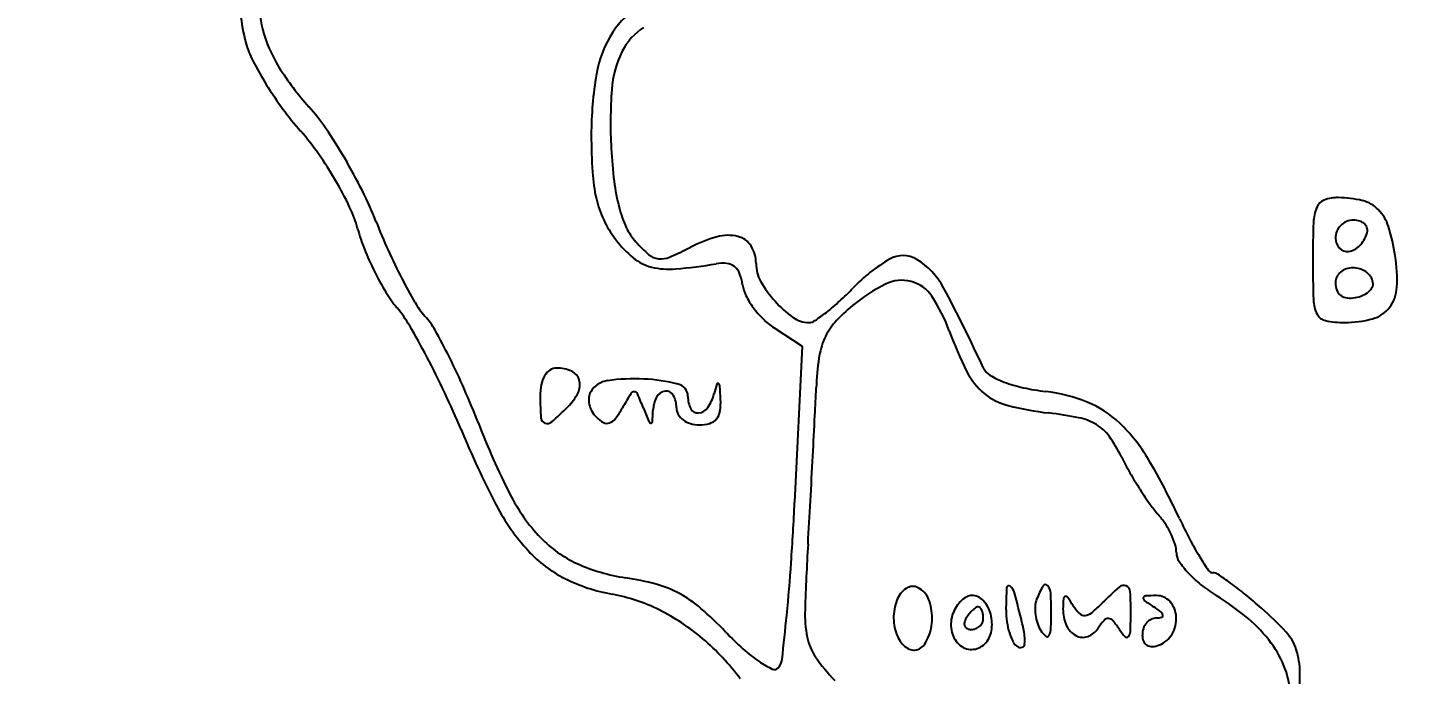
# Model space of a CAD drawing. Header units: millimetres. Extents: x 56222 to 3066687, y -650199 to -121287.
# Drawn here: x 135206.21 to 135214.19, y -182856.31 to -182852.57 of the extents above; entities that cross this region are included whole.
import ezdxf
from ezdxf import colors
from ezdxf.entities.mleader import LeaderData, LeaderLine
from ezdxf.math import Vec2, Vec3

# ---------------------------------------------------------------- set-up
doc = ezdxf.new("R2010")
doc.units = ezdxf.units.MM
doc.header["$MEASUREMENT"] = 0
doc.layers.add('Text', color=7, linetype='Continuous', lineweight=15)
doc.styles.add('style4', font='ARIALN.TTF')

msp = doc.modelspace()

# ---------------------------------------------------------------- linework, layer by layer
for p, q in [((135210.5247, -182854.306), (135210.6863, -182854.4119)), ((135210.6863, -182854.4119), (135210.6437, -182855.3115))]:
    msp.add_line(p, q)
for centre, radius, start, end in [((135208.0251, -182852.4613), 0.4701, 171.49502, 194.74781), ((135209.9523, -182852.8314), 0.4269, 117.46581, 147.30032), ((135208.3913, -182852.4084), 0.9507, 185.08036, 195.4356), ((135208.3475, -182852.3765), 0.8034, 194.74775, 211.94196), ((135210.1413, -182852.9527), 0.6515, 147.30032, 170.31105), ((135209.9497, -182852.8595), 0.3364, 121.96696, 153.68827), ((135207.9987, -182852.5169), 0.5434, 195.43555, 207.2779), ((135209.2772, -182851.8576), 1.9819, 207.27794, 211.79936), ((135210.1845, -182852.9757), 0.5984, 153.68826, 175.80905), ((135209.0442, -182851.9421), 1.6245, 211.94196, 222.09592), ((135211.5495, -182853.1931), 2.08, 170.31111, 180), ((135209.4843, -182851.7292), 2.2256, 211.79934, 216.21997), ((135212.2527, -182853.1272), 2.6721, 175.80902, 183.0939), ((135209.159, -182851.9674), 1.8224, 216.21999, 221.35535), ((135206.9887, -182853.7991), 1.1457, 34.15373, 42.09587), ((135206.6485, -182854.1772), 1.5222, 35.07045, 41.35537), ((135205.4069, -182854.8722), 3.0571, 30.33626, 34.15364), ((135212.8939, -182853.1931), 3.4245, 180, 183.60682), ((135206.0955, -182854.5655), 2.1979, 30.29815, 35.07043), ((135205.2363, -182854.9721), 3.2548, 26.57153, 30.33621), ((135212.3104, -182853.1241), 2.7299, 183.09387, 187.09111), ((135210.4133, -182853.3495), 0.9389, 183.60682, 193.05366), ((135206.2351, -182854.4839), 2.0362, 25.43529, 30.29806), ((135210.7358, -182853.32), 1.1432, 187.09105, 194.7507), ((135206.2418, -182854.4692), 2.1306, 21.4, 26.57156), ((135210.0795, -182853.4269), 0.5963, 193.05369, 205.42306), ((135213.7273, -182853.6386), 0.0741, 109.9339, 157.69493), ((135213.7817, -182853.7886), 0.2337, 89.61002, 109.93393), ((135213.7792, -182854.1576), 0.6026, 76.13913, 89.6101), ((135213.8779, -182853.7578), 0.1909, 44.41542, 76.1392), ((135207.407, -182853.9266), 0.7385, 15.07069, 25.4353), ((135210.3336, -182853.4259), 0.7273, 194.75068, 204.43912), ((135213.8978, -182853.7086), 0.2584, 157.69498, 177.92498), ((135213.8398, -182853.7952), 0.2442, 17.37294, 44.41547), ((135209.1348, -182853.4613), 1.0509, 195.07064, 201.84676), ((135211.4708, -182852.4199), 3.4856, 201.40002, 204.38565), ((135210.1291, -182853.4033), 0.6512, 205.42307, 217.00163), ((135209.9671, -182853.5924), 0.3246, 204.43898, 222.14473), ((135219.5905, -182853.9148), 5.9548, 177.92502, 179.99999), ((135213.8714, -182853.7897), 0.1046, 134.99995, 157.37592), ((135213.8714, -182853.7897), 0.1046, 112.62408, 135.00005), ((135213.8708, -182853.7883), 0.1031, 90, 112.62406), ((135213.8708, -182853.8098), 0.1246, 72.36582, 90.00004), ((135213.8876, -182853.7571), 0.0693, 44.99994, 72.36584), ((135213.9004, -182853.7442), 0.051, 12.10422, 45.00004), ((135213.8952, -182853.7453), 0.0564, 341.56505, 12.10409), ((135212.9475, -182854.0743), 1.1791, 8.95939, 17.37305), ((135210.1269, -182853.405), 0.6484, 217.00163, 230.17681), ((135210.3422, -182853.2529), 0.8306, 222.14467, 229.47122), ((135210.4129, -182854.5611), 0.8095, 105.55099, 117.34441), ((135210.2596, -182854.0102), 0.2377, 76.18752, 105.55099), ((135210.2868, -182853.8996), 0.1238, 31.93992, 76.18758), ((135213.87, -182853.7891), 0.1031, 157.37594, 180), ((135213.8509, -182853.7891), 0.084, 179.99999, 223.19199), ((135213.7754, -182853.7054), 0.1826, 315.71951, 341.56506), ((135209.7752, -182853.2046), 1.7408, 201.84667, 206.48974), ((135211.4281, -182852.4393), 3.4388, 204.38555, 207.40166), ((135209.8676, -182853.8081), 0.1002, 229.47122, 264.23506), ((135209.8707, -182853.7773), 0.1311, 264.23502, 292.99208), ((135209.2448, -182852.3022), 1.7335, 292.9921, 297.34445), ((135210.2294, -182853.9354), 0.1915, 359.99997, 31.94), ((135211.2694, -182854.0425), 0.1537, 58.47771, 120.33775), ((135213.834, -182853.805), 0.0608, 223.19186, 278.13014), ((135213.8269, -182853.7556), 0.1107, 278.1301, 315.7194), ((135213.2542, -182854.026), 0.8686, 356.98813, 8.95938), ((135209.7127, -182853.2358), 1.6709, 206.4897, 211.18157), ((135209.8773, -182853.7043), 0.2587, 230.17678, 256.34586), ((135209.9189, -182853.5333), 0.4346, 256.34583, 275.0097), ((135209.689, -182850.9112), 3.0668, 275.00969, 279.4239), ((135210.2277, -182854.1568), 0.2232, 83.63486, 99.42393), ((135210.2429, -182854.0203), 0.0859, 51.42364, 83.63491), ((135210.2372, -182854.0275), 0.0951, 21.22105, 51.42366), ((135210.6289, -182853.9354), 0.2081, 179.99998, 209.33978), ((135211.6824, -182854.7482), 0.9713, 120.33779, 136.22699), ((135211.1258, -182854.2766), 0.4283, 28.13839, 58.47771), ((135220.6719, -182853.9148), 7.0362, 179.99999, 181.87925), ((135213.8672, -182854.0733), 0.1133, 90.23755, 128.96537), ((135213.8673, -182854.0936), 0.1336, 55.31115, 90.23756), ((135211.0541, -182852.6332), 3.0175, 207.40159, 210.39432), ((135210.054, -182854.0986), 0.2916, 8.11733, 21.22124), ((135210.5445, -182854.0287), 0.2039, 188.11722, 206.54338), ((135211.0184, -182853.7165), 0.6549, 209.33984, 221.82757), ((135211.616, -182854.9505), 1.0021, 116.53003, 129.50511), ((135211.2624, -182854.2423), 0.2106, 75.28377, 116.52996), ((135211.2634, -182854.2387), 0.2069, 33.55411, 75.28372), ((135213.8451, -182854.046), 0.0782, 128.96534, 180.00002), ((135213.8902, -182854.046), 0.1233, 179.99996, 200.63649), ((135213.8875, -182854.0644), 0.098, 11.30528, 55.31117), ((135213.9447, -182854.0529), 0.0397, 332.03565, 11.30531), ((135208.8979, -182853.7288), 0.7186, 211.18163, 219.99647), ((135210.7944, -182853.9038), 0.4832, 206.54338, 216.21214), ((135209.72, -182852.8681), 1.7463, 312.64694, 316.22695), ((135210.6322, -182854.6573), 0.9642, 20.22543, 33.55411), ((135203.7414, -182858.2259), 8.8024, 24.76804, 28.13839), ((135213.8375, -182854.0659), 0.067, 200.63652, 233.19036), ((135213.8419, -182854.06), 0.0743, 233.19038, 263.73437), ((135213.8513, -182853.9742), 0.1607, 263.73444, 280.90062), ((135213.8426, -182853.9289), 0.2068, 280.90073, 293.38275), ((135213.8706, -182853.9936), 0.1363, 293.38267, 310.43786), ((135213.9017, -182854.0301), 0.0883, 310.43785, 332.03562), ((135213.9109, -182854.0605), 0.211, 322.74243, 356.98809), ((135207.7699, -182854.6752), 0.7539, 30.31197, 39.99652), ((135208.8653, -182853.9171), 0.4799, 210.3943, 222.04074), ((135210.8367, -182853.8729), 0.5356, 216.21213, 225.50659), ((135211.0065, -182853.7272), 0.6389, 221.82764, 234.3597), ((135210.1467, -182853.345), 1.1061, 303.72924, 307.95971), ((135210.0773, -182853.256), 1.2189, 307.95967, 312.64696), ((135211.577, -182854.9032), 0.9407, 129.50514, 138.14721), ((135213.833, -182854.1392), 0.1936, 181.87925, 206.98029), ((135213.9331, -182854.0774), 0.1831, 285.20256, 322.74234), ((135204.4855, -182856.5954), 4.5584, 27.75232, 30.31196), ((135208.173, -182854.5413), 0.4522, 29.23453, 42.04077), ((135210.752, -182853.9591), 0.4147, 225.50656, 236.7662), ((135210.7254, -182854.1192), 0.1564, 234.35972, 270.00003), ((135210.7254, -182854.2117), 0.064, 270.00004, 303.72919), ((135211.1392, -182854.511), 0.3531, 138.14715, 156.10782), ((135213.7242, -182854.1946), 0.0715, 206.98028, 258.53116), ((135213.8194, -182853.7252), 0.5505, 258.53119, 270.00002), ((135213.8194, -182853.6589), 0.6168, 269.99999, 285.20252), ((135205.3269, -182856.1342), 3.7137, 26.5177, 29.23454), ((135211.209, -182854.542), 0.4294, 156.10788, 171.97153), ((135213.723, -182853.5186), 2.3297, 200.22541, 206.54834), ((135203.9427, -182856.881), 5.1717, 25.17318, 27.7523), ((135204.9031, -182856.3457), 4.1874, 23.70607, 26.51777), ((135209.2688, -182854.6056), 0.0675, 89.99998, 124.58911), ((135209.2688, -182854.7495), 0.2114, 65.85316, 89.99999), ((135212.5282, -182854.728), 1.7616, 171.97163, 177.52915), ((135211.8209, -182854.4981), 0.0955, 204.76804, 239.57934), ((135209.346, -182854.6671), 0.1684, 150.04121, 169.06838), ((135209.2882, -182854.6338), 0.1017, 124.58918, 150.04116), ((135209.3224, -182854.63), 0.0804, 16.25191, 65.85316), ((135209.3025, -182854.6358), 0.1011, 333.42419, 16.25186), ((135209.5829, -182854.7473), 0.1375, 97.99941, 148.28251), ((135209.7192, -182855.7173), 1.1169, 87.23667, 97.99944), ((135209.7233, -182855.6331), 1.0327, 76.10855, 87.23672), ((135211.9839, -182854.3875), 0.3856, 206.54832, 230.45578), ((135212.0404, -182854.1242), 0.5291, 239.57943, 249.38683), ((135212.129, -182853.8886), 0.7808, 249.38687, 257.78702), ((135203.9932, -182856.8572), 5.1159, 22.57298, 25.17318), ((135204.4981, -182856.5235), 4.6297, 21.09835, 23.70611), ((135209.5276, -182854.7021), 0.3533, 169.06845, 179.99997), ((135209.1123, -182854.5406), 0.3137, 315, 333.42411), ((135209.5306, -182854.715), 0.076, 148.28266, 174.73039), ((135212.202, -182856.2102), 2.9314, 148.68158, 150.58788), ((135209.7179, -182854.6988), 0.0236, 90.00012, 148.68172), ((135209.7179, -182854.6952), 0.0201, 23.68919, 89.99995), ((135207.6978, -182855.5815), 2.226, 21.36258, 23.68916), ((135209.9034, -182854.7351), 0.064, 96.88545, 152.57162), ((135209.9014, -182854.7185), 0.0474, 29.09488, 96.8855), ((135209.813, -182854.7678), 0.1486, 0.00003, 29.09496), ((135209.9535, -182854.7021), 0.0737, 359.99994, 76.1086), ((135209.9289, -182854.6204), 0.2583, 325.77079, 345.35458), ((135211.3729, -182854.9978), 1.2342, 162.69845, 165.35456), ((135210.2001, -182854.6325), 0.00582, 48.90799, 162.69837), ((135210.1889, -182854.6453), 0.0228, 4.26171, 48.90812), ((135206.9374, -182854.8876), 3.2833, 2.95131, 4.26177), ((135187.8093, -182853.6614), 22.9802, 357.13066, 357.5292), ((135211.9628, -182854.413), 0.3525, 230.45582, 255.84124), ((135212.2531, -182853.3152), 1.3675, 257.78701, 263.30834), ((135211.9877, -182855.5771), 0.9099, 67.6662, 83.30836), ((135210.9263, -182854.7021), 1.7521, 180.00001, 184.02955), ((135207.9487, -182853.377), 1.9594, 311.28022, 314.99999), ((135209.5827, -182854.7198), 0.1283, 174.73034, 192.60786), ((135209.6048, -182854.7149), 0.151, 192.60794, 209.04102), ((135209.1938, -182854.5144), 0.5219, 322.73319, 330.58788), ((135213.6549, -182853.2515), 4.1705, 201.36264, 202.47692), ((135210.0124, -182854.7916), 0.1868, 152.57161, 177.70005), ((135210.0376, -182854.7678), 0.076, 180.00003, 209.80233), ((135210.1827, -182854.7021), 0.1555, 179.99996, 207.40495), ((135210.0844, -182854.7531), 0.0448, 207.4049, 276.17506), ((135210.0813, -182854.7241), 0.074, 276.17494, 325.77073), ((135209.8905, -182854.7353), 0.3263, 350.84066, 2.95133), ((135212.3154, -182853.0154), 1.7939, 255.84124, 263.44297), ((135212.103, -182855.2965), 0.6066, 46.47011, 67.66621), ((135212.9821, -182853.2501), 4.4639, 201.09839, 206.84235), ((135209.2147, -182854.8227), 0.0362, 184.02955, 249.33648), ((135209.2157, -182854.8201), 0.039, 249.33649, 311.28019), ((135209.6067, -182854.7138), 0.1531, 209.04086, 225.30087), ((135209.618, -182854.7023), 0.1693, 225.30089, 242.55094), ((135209.5605, -182854.8132), 0.0444, 242.5509, 289.19154), ((135209.5511, -182854.7862), 0.0729, 289.19149, 322.73336), ((135209.8172, -182854.8393), 0.0173, 202.47688, 256.16783), ((135209.8148, -182854.8491), 0.00719, 256.16744, 355.74037), ((135207.9084, -182854.7071), 1.9189, 355.74082, 357.70006), ((135210.0631, -182854.7531), 0.1054, 209.80221, 233.13008), ((135210.0807, -182854.7297), 0.1347, 233.13017, 253.45568), ((135210.0928, -182854.6889), 0.1773, 253.4556, 269.99995), ((135210.0928, -182854.648), 0.2182, 270, 286.04155), ((135210.1311, -182854.7811), 0.0796, 286.04154, 320.05948), ((135210.1207, -182854.7725), 0.0932, 320.05941, 350.84066), ((135109.3077, -182849.727), 101.5804, 356.998538, 357.130776), ((135211.8754, -182856.8436), 2.0595, 78.50433, 83.44292), ((135212.2224, -182855.1374), 0.3183, 58.88687, 78.50433), ((135211.86, -182855.5523), 0.9594, 30.49335, 46.47013), ((135213.9122, -182852.7339), 5.626, 202.57296, 207.46458), ((135212.2618, -182855.072), 0.242, 35.37254, 58.88684), ((135211.7235, -182855.4542), 0.9023, 26.53713, 35.37257), ((135097.7326, -182849.1202), 113.1714, 356.867039, 356.99859), ((135214.1153, -182854.2598), 1.7712, 206.53703, 209.90899), ((135209.2296, -182857.1014), 4.0121, 24.97401, 30.49328), ((135214.6379, -182853.9591), 2.3742, 209.90905, 212.61603), ((135214.4628, -182854.0712), 2.1662, 212.61606, 215.36338), ((135210.0125, -182854.7609), 1.2309, 207.46457, 222.57286), ((135209.9404, -182854.7894), 1.0548, 206.84233, 223.61443), ((135193.6245, -182854.5049), 17.0383, 356.11129, 357.28653), ((135115.5711, -182850.0966), 95.3062, 356.717418, 356.867075), ((135213.2213, -182854.9523), 0.6438, 215.36332, 222.14471), ((135212.4355, -182855.6635), 0.416, 33.11445, 42.14463), ((135215.4558, -182854.2015), 2.8564, 204.974, 207.64661), ((135212.3519, -182855.718), 0.5158, 25.4292, 33.1145), ((135212.4048, -182855.6928), 0.4572, 17.43055, 25.42923), ((135209.664, -182855.0527), 0.673, 223.61442, 245.76699), ((135227.0865, -182856.4926), 16.3925, 176.71748, 178.04329), ((135212.6874, -182855.6041), 0.1609, 0.00007, 17.43059), ((135214.3775, -182854.7663), 1.6391, 207.64662, 211.6977), ((135209.6425, -182855.1007), 0.7286, 222.57292, 243.45267), ((135212.9371, -182855.6041), 0.0887, 179.99995, 213.9986), ((135213.307, -182855.3546), 0.5349, 213.99862, 223.00614), ((135214.5683, -182854.6485), 1.8634, 211.69761, 214.58173), ((135209.825, -182854.695), 1.0653, 245.76704, 261.47148), ((135200.8234, -182854.9943), 9.8228, 354.33603, 356.11125), ((135213.4266, -182855.2431), 0.6984, 223.00611, 231.3257), ((135213.0589, -182855.689), 0.0301, 214.58173, 270.00008), ((135213.0589, -182855.7704), 0.0513, 56.01212, 90.00001), ((135211.7495, -182857.7125), 2.3936, 53.86841, 56.01213), ((135209.7719, -182854.8417), 1.0181, 243.45263, 259.70125), ((135209.4394, -182857.266), 1.5344, 74.68848, 81.47147), ((135209.677, -182856.3982), 0.6346, 61.57017, 74.68848), ((135211.3678, -182855.929), 0.1434, 123.78959, 159.00634), ((135211.3263, -182855.867), 0.0687, 62.99509, 123.78954), ((135211.301, -182855.9167), 0.1245, 21.45818, 62.99514), ((135214.1172, -182855.9339), 2.253, 176.75454, 180.00001), ((135211.8801, -182855.8071), 0.0123, 52.87103, 176.75453), ((135211.8442, -182855.8544), 0.0717, 15.01254, 52.87104), ((135212.5585, -182856.0711), 0.5539, 150.25673, 159.00636), ((135212.0918, -182855.8044), 0.0164, 42.36223, 150.25678), ((135212.0505, -182855.8421), 0.0722, 3.05068, 42.36217), ((135213.9548, -182857.428), 2.1697, 131.45226, 134.99996), ((135212.5434, -182855.8299), 0.0375, 66.5184, 131.45219), ((135212.5429, -182855.831), 0.0388, 3.10489, 66.51841), ((135213.5442, -182855.0962), 0.8866, 231.32572, 238.2825), ((135211.9441, -182857.4461), 2.0637, 50.85671, 53.86846), ((135209.4087, -182856.8407), 1.0136, 63.47857, 79.70119), ((135209.6505, -182856.4472), 0.6904, 49.11673, 61.57019), ((135211.4994, -182855.9795), 0.2843, 159.00644, 180.6276), ((135211.136, -182855.9815), 0.3017, 359.99995, 21.45824), ((135211.7368, -182856.0188), 0.19, 133.28156, 146.44395), ((135211.7102, -182855.9906), 0.1512, 118.61455, 133.28147), ((135211.6674, -182855.9121), 0.0618, 90.00002, 118.61449), ((135211.6674, -182855.9387), 0.0884, 41.81329, 89.99996), ((135211.5897, -182856.0082), 0.1927, 14.86701, 41.81326), ((135205.554, -182857.5414), 6.5842, 13.50809, 15.01266), ((135212.1657, -182855.9204), 0.1332, 159.00637, 176.86818), ((135209.9671, -182855.9531), 2.1586, 359.68097, 3.05063), ((135213.2562, -182855.9381), 1.0629, 176.30672, 179.48116), ((135212.2096, -182855.8705), 0.0142, 107.04717, 176.30664), ((135212.2094, -182855.8699), 0.0136, 35.62704, 107.04723), ((135211.3993, -182856.4505), 1.0102, 32.33458, 35.62702), ((135211.7797, -182855.2528), 0.9064, 309.7277, 315.00004), ((135210.3051, -182855.9524), 2.2798, 359.68094, 3.10491), ((135212.6711, -182855.8671), 0.0145, 165.75428, 234.5579), ((135212.6701, -182855.8669), 0.0135, 93.2371, 165.7542), ((135213.514, -182854.6829), 1.4681, 234.55777, 237.12749), ((135212.7453, -182857.1972), 1.3459, 90.50132, 93.23718), ((135212.7345, -182855.9538), 0.1025, 41.31848, 90.50136), ((135212.7027, -182855.9817), 0.1448, 3.29204, 41.31844), ((135212.2647, -182857.1663), 1.547, 49.82306, 58.28249), ((135211.1916, -182858.3706), 3.2557, 48.71647, 50.85675), ((135209.3017, -182857.0552), 1.2533, 49.64264, 63.47855), ((135208.7657, -182857.4692), 2.0421, 43.5696, 49.11681), ((135192.9747, -182854.2159), 17.71, 353.50339, 354.33601), ((135211.4055, -182855.9568), 0.7023, 178.04327, 191.08345), ((135211.7297, -182856.0189), 0.1837, 159.00639, 189.92898), ((135211.747, -182856.0256), 0.2022, 146.44394, 159.0064), ((135211.856, -182856.1184), 0.2603, 141.52237, 148.28246), ((135211.8107, -182856.0823), 0.2024, 133.35829, 141.52246), ((135211.7782, -182856.048), 0.1551, 124.55289, 133.35813), ((135211.7041, -182855.9403), 0.0244, 89.99999, 124.55283), ((135211.7041, -182855.9309), 0.015, 42.35173, 90), ((135211.6758, -182855.9567), 0.0533, 23.79674, 42.35178), ((135211.6422, -182855.9715), 0.09, 9.65825, 23.7967), ((135211.5833, -182855.9815), 0.1497, 0.00004, 9.65829), ((135211.5552, -182856.0174), 0.2284, 350.46471, 14.86693), ((135212.3337, -182855.9339), 0.4694, 179.99998, 188.40082), ((135212.2884, -182855.9271), 0.2561, 176.86822, 187.82033), ((135212.3039, -182855.925), 0.2717, 187.82026, 198.5055), ((135210.537, -182855.9563), 1.5887, 356.60915, 359.68094), ((135212.4222, -182855.9305), 0.2289, 179.4812, 203.59811), ((135212.4652, -182855.7758), 0.2512, 212.33457, 225.33317), ((135212.3169, -182855.9258), 0.0402, 225.33328, 275.58603), ((135212.314, -182855.8957), 0.0705, 275.58603, 309.7277), ((135210.4882, -182855.9535), 2.0967, 357.15163, 359.68102), ((135212.3963, -182856.4124), 0.5912, 52.28114, 57.12741), ((135212.7366, -182855.9725), 0.035, 14.24571, 52.28102), ((135212.7606, -182855.9664), 0.0102, 285.97215, 14.24583), ((135212.6675, -182855.9837), 0.18, 330.08556, 3.29201), ((135212.0597, -182857.3819), 1.94, 42.87105, 48.71647), ((135211.4836, -182855.9797), 0.2685, 180.62764, 203.19859), ((135211.1783, -182855.9907), 0.2585, 335.56376, 348.53586), ((135211.133, -182855.9815), 0.3048, 348.53579, 0.00004), ((135211.696, -182856.0248), 0.1495, 189.92908, 226.01036), ((135211.6575, -182856.0141), 0.034, 167.16831, 203.79663), ((135211.7048, -182856.0249), 0.0826, 148.28259, 167.16841), ((135211.6521, -182856.0165), 0.0281, 203.79661, 245.12354), ((135211.6635, -182855.9918), 0.0554, 245.12355, 269.99993), ((135211.6635, -182855.9742), 0.0729, 270.00001, 291.32834), ((135211.6647, -182855.9771), 0.0698, 291.32847, 313.35821), ((135211.667, -182855.9795), 0.0665, 313.35831, 336.01165), ((135211.6714, -182855.9815), 0.0616, 336.01159, 359.99997), ((135211.6437, -182856.0323), 0.1386, 315.00004, 350.46473), ((135212.2723, -182855.943), 0.4074, 188.40069, 197.74366), ((135210.9012, -182856.2568), 1.0848, 9.20943, 13.50817), ((135212.2288, -182855.9501), 0.1926, 198.50542, 212.33586), ((135212.2026, -182855.9667), 0.1615, 212.33585, 227.4665), ((135212.0565, -182856.0463), 0.0665, 325.90677, 356.60901), ((135212.3273, -182855.9719), 0.1254, 203.59817, 241.4161), ((135212.2948, -182855.9736), 0.1209, 290.10965, 327.1982), ((135212.7156, -182856.2448), 0.3797, 138.72707, 147.19817), ((135212.4539, -182856.0151), 0.0314, 86.27639, 138.72698), ((135212.4535, -182856.0211), 0.0374, 39.87359, 86.27656), ((135212.0662, -182856.3446), 0.5421, 33.28316, 39.87356), ((135212.7826, -182855.8743), 0.315, 213.28324, 222.9305), ((135212.7642, -182856.0779), 0.1126, 160.89187, 180.00007), ((135212.7516, -182856.0735), 0.0993, 139.89046, 160.8918), ((135212.7419, -182856.0654), 0.0867, 117.23048, 139.89063), ((135212.7344, -182856.0508), 0.0703, 90.7019, 117.23036), ((135212.7322, -182855.867), 0.1135, 270.70185, 285.97191), ((135212.7233, -182856.6233), 0.8363, 36.4169, 49.82301), ((135209.2217, -182857.1493), 1.3768, 36.46807, 49.64257), ((135211.5076, -182854.8609), 1.7421, 223.56959, 228.15607), ((135211.01, -182856.0343), 0.2993, 191.08334, 214.83731), ((135211.384, -182856.0223), 0.1602, 203.19859, 233.74371), ((135211.2369, -182856.0174), 0.1941, 320.70812, 335.56379), ((135211.6653, -182856.0567), 0.1053, 226.01048, 270.94426), ((135211.6653, -182856.0538), 0.1081, 270.94428, 315.00008), ((135212.1853, -182855.9708), 0.316, 197.74359, 207.99522), ((135211.9711, -182856.0847), 0.0735, 207.9952, 238.28249), ((135211.9489, -182856.1276), 0.0235, 290.75592, 350.68637), ((135211.8243, -182856.1072), 0.1497, 350.68636, 9.20929), ((135212.1016, -182856.0768), 0.0121, 227.46637, 325.90677), ((135212.3075, -182856.0083), 0.084, 241.41615, 290.10959), ((135212.5611, -182856.0803), 0.0124, 222.93038, 321.3401), ((135212.5294, -182856.055), 0.053, 321.34027, 357.15168), ((135212.7516, -182856.0779), 0.1001, 179.99999, 201.50712), ((135212.7024, -182856.0973), 0.0472, 201.5071, 239.23292), ((135212.6981, -182856.0013), 0.1447, 290.99356, 330.08562), ((135212.9049, -182856.4893), 0.6106, 20.48658, 36.41684), ((135213.2833, -182856.246), 0.2705, 17.8653, 42.871), ((135210.9399, -182855.4949), 0.8912, 228.15606, 235.72986), ((135211.7147, -182855.5438), 1.1579, 214.83727, 223.52488), ((135211.3326, -182856.0924), 0.0733, 233.74373, 288.43496), ((135211.3341, -182856.0969), 0.0686, 288.43497, 320.70803), ((135211.9472, -182856.1233), 0.0281, 238.28253, 290.75595), ((135212.706, -182856.0912), 0.0543, 239.23297, 273.78156), ((135212.7005, -182856.0076), 0.138, 273.78145, 290.99367), ((135213.1271, -182856.2963), 0.4345, 0.05481, 17.86536), ((135210.7769, -182855.7341), 0.6016, 235.72992, 244.05889), ((135210.5268, -182856.2483), 0.0298, 244.05887, 317.6193), ((135210.4845, -182856.2098), 0.087, 317.61941, 353.50349), ((135213.068, -182856.4284), 0.4365, 0.00003, 20.48651), ((135205.3461, -182856.3038), 8.2156, 357.95782, 0.05479)]:
    msp.add_arc(centre, radius, start, end)

# ---------------------------------------------------------------- leaders
at = {"layer": 'Text', "color": 1, "lineweight": 0, "ltscale": 20}
ml = msp.add_multileader_mtext('Standard', dxfattribs=at)
ml.set_content('frame_\\Pply+veneer\\Pfinish', color=1, style='style4')
ml.set_leader_properties()
ml.build(insert=Vec2(0, 0))
ml.multileader.update_dxf_attribs({"dogleg_length": 2.0246, "arrow_head_size": 2})
ctx = ml.context
ctx.base_point, ctx.char_height, ctx.arrow_head_size, ctx.landing_gap_size, ctx.plane_origin = Vec3(135313.369, -182845.3509), 3, 2, 0.4, Vec3(135249.0093, -182843.3509)
notes = []
notes.append((ctx, [(0, (1, 1, 0), (135311.3444, -182845.3509), (1, 0), 2.0246, [(0, [(135187.0188, -182845.5403)], 0, [])])]))
ctx.mtext.insert = Vec3(135313.769, -182843.8263)
for ctx, leaders in notes:
    for number, flags, end, landing, length, lines in leaders:
        leader = LeaderData()
        leader.index, (leader.has_last_leader_line, leader.has_dogleg_vector, leader.attachment_direction) = number, flags
        leader.last_leader_point, leader.dogleg_vector, leader.dogleg_length = Vec3(end), Vec3(landing), length
        for number, points, colour, breaks in lines:
            line = LeaderLine()
            line.index, line.vertices, line.color, line.breaks = number, Vec3.list(points), colors.encode_raw_color(colour), breaks
            leader.lines.append(line)
        ctx.leaders.append(leader)

doc.saveas('drawing.dxf')
